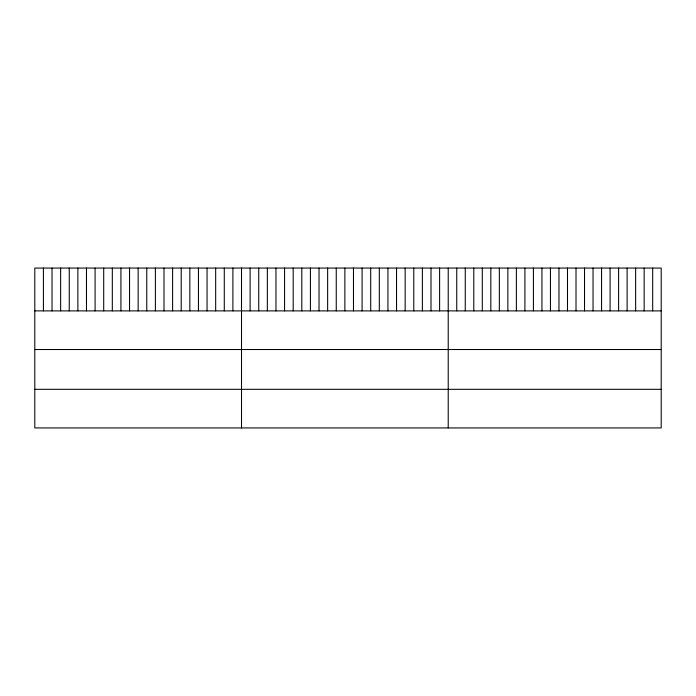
<?xml version="1.0" encoding="UTF-8"?>
<svg xmlns="http://www.w3.org/2000/svg" width="696" height="696" viewBox="0 0 696 696"><rect width="100%" height="100%" fill="white"/><g stroke="black" fill="none" stroke-linecap="round" stroke-linejoin="round"><path stroke-width="1.04" d="M661.2 310.886L661.2 427.936L34.8 427.936L34.8 268.064L661.2 268.064L661.2 310.886L34.8 310.886M34.8 349.514L661.2 349.514M34.8 389.316L661.2 389.316M652.683 268.064L652.683 310.886M644.165 268.064L644.165 310.886M635.639 268.064L635.639 310.886M627.122 268.064L627.122 310.886M618.605 268.064L618.605 310.886M610.087 268.064L610.087 310.886M601.57 268.064L601.57 310.886M593.044 268.064L593.044 310.886M584.527 268.064L584.527 310.886M576.01 268.064L576.01 310.886M567.492 268.064L567.492 310.886M558.975 268.064L558.975 310.886M550.449 268.064L550.449 310.886M541.932 268.064L541.932 310.886M533.414 268.064L533.414 310.886M524.897 268.064L524.897 310.886M516.38 268.064L516.38 310.886M507.854 268.064L507.854 310.886M499.337 268.064L499.337 310.886M490.819 268.064L490.819 310.886M482.302 268.064L482.302 310.886M473.785 268.064L473.785 310.886M465.259 268.064L465.259 310.886M456.741 268.064L456.741 310.886M448.224 268.064L448.224 427.936M439.611 268.064L439.611 310.886M430.998 268.064L430.998 310.886M422.385 268.064L422.385 310.886M413.772 268.064L413.772 310.886M405.159 268.064L405.159 310.886M396.546 268.064L396.546 310.886M387.933 268.064L387.933 310.886M379.32 268.064L379.32 310.886M370.707 268.064L370.707 310.886M362.094 268.064L362.094 310.886M353.481 268.064L353.481 310.886M344.868 268.064L344.868 310.886M336.255 268.064L336.255 310.886M327.642 268.064L327.642 310.886M319.029 268.064L319.029 310.886M310.416 268.064L310.416 310.886M301.803 268.064L301.803 310.886M293.19 268.064L293.19 310.886M284.577 268.064L284.577 310.886M275.964 268.064L275.964 310.886M267.351 268.064L267.351 310.886M258.738 268.064L258.738 310.886M250.125 268.064L250.125 310.886M241.512 268.064L241.512 427.936M232.899 268.064L232.899 310.886M224.286 268.064L224.286 310.886M215.673 268.064L215.673 310.886M207.06 268.064L207.06 310.886M198.447 268.064L198.447 310.886M189.834 268.064L189.834 310.886M181.221 268.064L181.221 310.886M172.608 268.064L172.608 310.886M163.995 268.064L163.995 310.886M155.382 268.064L155.382 310.886M146.769 268.064L146.769 310.886M138.156 268.064L138.156 310.886M129.543 268.064L129.543 310.886M120.93 268.064L120.93 310.886M112.317 268.064L112.317 310.886M103.704 268.064L103.704 310.886M95.091 268.064L95.091 310.886M86.478 268.064L86.478 310.886M77.865 268.064L77.865 310.886M69.252 268.064L69.252 310.886M60.639 268.064L60.639 310.886M52.026 268.064L52.026 310.886M43.413 268.064L43.413 310.886"/></g></svg>
